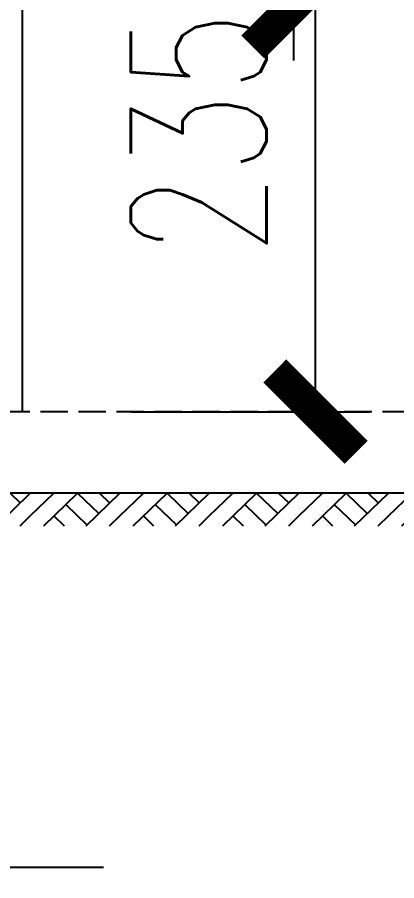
# Model space of a CAD drawing. Extents: x 220580 to 2027826, y -309201 to 71987.
# Drawn here: x 307981 to 309379, y -197024 to -193845 of the extents above; entities that cross this region are included whole.
import ezdxf

# ---------------------------------------------------------------- set-up
doc = ezdxf.new("R2010")
doc.units = 0
doc.linetypes.add('DASH', pattern=[0.35, 0.25, -0.1])
doc.linetypes.add('ZN-DOT', pattern=[0.25, 0, -0.25])
for name, color, linetype in [('!ZN6-层高线-8', 8, 'ZN-DOT'), ('A-HATCH-2', 251, 'Continuous'), ('A-LIN-V', 9, 'Continuous'), ('AS-WALL', 40, 'Continuous'), ('DIM', 173, 'Continuous'), ('DIM_SYMB', 3, 'Continuous')]:
    doc.layers.add(name, color=color, linetype=linetype)
doc.styles.add('DHTEXT-1', font='ROMANS.shx', dxfattribs={"width": 0.7, "bigfont": 'CHINESE.shx'})
doc.dimstyles.new('ZN200', dxfattribs={"dimscale": 200, "dimtxt": 2.5, "dimasz": 1.5, "dimexe": 1, "dimexo": 2, "dimgap": 0.9, "dimtad": 1, "dimdec": 0, "dimdsep": 46, "dimtxsty": 'DHTEXT-1', "dimblk": 'ARCHTICK', "dimcen": 2.5, "dimclrd": 173, "dimclre": 173, "dimclrt": 7, "dimazin": 2, "dimtfac": 1, "dimtdec": 0, "dimtix": 1, "dimtmove": 2, "dimatfit": 3, "dimfxl": 0, "dimtolj": 1, "dimtzin": 0, "dimarcsym": 0})
doc.dimstyles.new('ZN3', dxfattribs={"dimscale": 3, "dimtxt": 2.5, "dimasz": 1.5, "dimexe": 1, "dimexo": 2, "dimgap": 0.9, "dimtad": 1, "dimdec": 0, "dimdsep": 46, "dimtxsty": 'DHTEXT-1', "dimblk": 'ARCHTICK', "dimcen": 2.5, "dimclrd": 173, "dimclre": 173, "dimclrt": 7, "dimazin": 2, "dimtfac": 1, "dimtix": 1, "dimtmove": 2, "dimatfit": 3, "dimfxl": 0, "dimarcsym": 0})

# ---------------------------------------------------------------- blocks, each defined once
blk = doc.blocks.new('_ArchTick')
at = {"color": 0, "linetype": 'ByBlock', "const_width": 0.4}
blk.add_lwpolyline([(-0.5, -0.5), (0.5, 0.5)], dxfattribs=at)
blk = doc.blocks.new('*D1245')
at = {"layer": 'Defpoints', "color": 0, "ltscale": 30, "transparency": 16777216}
for p in [(307999.2, -192947.1), (309079.8, -192947.1), (307999.2, -195297.1)]:
    blk.add_point(p, dxfattribs=at)
at = {"layer": 'DIM', "color": 173, "linetype": 'ByBlock', "lineweight": -2, "ltscale": 30, "transparency": 16777216}
for p, q in [((308399.2, -192947.1), (309279.8, -192947.1)), ((309079.8, -195297.1), (309079.8, -192947.1)), ((308399.2, -195297.1), (309279.8, -195297.1))]:
    blk.add_line(p, q, dxfattribs=at)
at = {"layer": 'DIM', "color": 173, "lineweight": -2, "ltscale": 30, "transparency": 16777216, "xscale": 300, "yscale": 300, "zscale": 300}
for p, rotation in [((309079.8, -192947.1), 90), ((309079.8, -195297.1), 270)]:
    blk.add_blockref('_ArchTick', p, dxfattribs=dict(at, rotation=rotation))
at = {"layer": 'DIM', "color": 7, "ltscale": 30, "transparency": 16777216, "insert": (308649.8, -194122.1), "char_height": 500, "attachment_point": 5, "rotation": 90, "style": 'DHTEXT-1'}
blk.add_mtext('2350', dxfattribs=at)
blk = doc.blocks.new('$LinePat$素土夯实')
at = {"color": 0}
for p, q in [((0, -210), (210, 0)), ((120, -300), (420, 0)), ((420, 0), (607.5, -187.5)), ((495, -300), (795, 0)), ((615, 0), (705, -90)), ((315, -105), (502.5, -292.5)), ((210, -210), (300, -300)), ((705, -300), (795, -210))]:
    blk.add_line(p, q, dxfattribs=at)
blk = doc.blocks.new('*D1451')
at = {"layer": 'Defpoints', "color": 0, "ltscale": 2000, "transparency": 16777216}
for p in [(307699.2, -192775.4), (308999.2, -192775.4), (308999.2, -193804.4)]:
    blk.add_point(p, dxfattribs=at)
at = {"layer": 'DIM', "color": 173, "linetype": 'ByBlock', "lineweight": -2, "ltscale": 2000, "transparency": 16777216}
for p, q in [((307699.2, -193175.4), (307699.2, -194004.4)), ((308999.2, -193175.4), (308999.2, -194004.4)), ((307699.2, -193804.4), (307399.2, -193804.4)), ((307699.2, -193804.4), (308999.2, -193804.4)), ((308999.2, -193804.4), (309299.2, -193804.4))]:
    blk.add_line(p, q, dxfattribs=at)
at = {"layer": 'DIM', "color": 173, "lineweight": -2, "ltscale": 2000, "transparency": 16777216, "xscale": 300, "yscale": 300, "zscale": 300}
blk.add_blockref('_ArchTick', (307699.2, -193804.4), dxfattribs=at)
at = {"layer": 'DIM', "color": 173, "lineweight": -2, "ltscale": 2000, "transparency": 16777216, "xscale": 300, "yscale": 300, "zscale": 300, "rotation": 180}
blk.add_blockref('_ArchTick', (308999.2, -193804.4), dxfattribs=at)
at = {"layer": 'DIM', "color": 7, "ltscale": 2000, "transparency": 16777216, "insert": (308349.2, -193374.4), "char_height": 500, "attachment_point": 5, "style": 'DHTEXT-1'}
blk.add_mtext('\\A1;1300', dxfattribs=at)

msp = doc.modelspace()

# ---------------------------------------------------------------- linework, layer by layer
at = {"layer": '!ZN6-层高线-8', "linetype": 'DASH', "ltscale": 400}
msp.add_line((312646.9, -195297.1), (306087.4, -195297.1), dxfattribs=at)
at = {"layer": 'A-LIN-V'}
msp.add_line((307999.2, -192897.1), (307999.2, -195297.1), dxfattribs=at)
at = {"layer": 'AS-WALL'}
msp.add_lwpolyline([(312646.9, -195597.1), (307499.2, -195597.1), (307499.2, -195597.1)], dxfattribs=at)
at = {"layer": 'DIM_SYMB'}
msp.add_lwpolyline([(308299.2, -196975.3), (306808.6, -196975.3), (306732.1, -197185.3), (306658.1, -196765.3), (306583.6, -196975.3), (305093, -196975.3)], dxfattribs=at)

# ---------------------------------------------------------------- block references
at = {"layer": 'A-HATCH-2', "xscale": 0.4149008629672152, "yscale": 0.4, "zscale": 0.4}
for p in [(307699.2, -195597.1), (308029, -195597.1), (308358.9, -195597.1), (308688.7, -195597.1), (309018.6, -195597.1), (309348.4, -195597.1)]:
    msp.add_blockref('$LinePat$素土夯实', p, dxfattribs=at)

# ---------------------------------------------------------------- dimensions: what is measured, and where the dimension line sits
at = {"layer": 'DIM', "ltscale": 2000}
dim = msp.add_linear_dim(base=(308999.2, -193804.4), p1=(307699.2, -192775.4), p2=(308999.2, -192775.4), dimstyle='ZN200', dxfattribs=at)
dim.commit()
dim.dimension.update_dxf_attribs({"geometry": '*D1451', "text_midpoint": (308349.2, -193374.4)})
at = {"layer": 'DIM', "ltscale": 30}
dim = msp.add_aligned_dim(p1=(307999.2, -195297.1), p2=(307999.2, -192947.1), distance=-1080.6, dimstyle='ZN3', override={"dimscale": 200}, dxfattribs=at)
dim.commit()
dim.dimension.update_dxf_attribs({"geometry": '*D1245', "text_midpoint": (308649.8, -194122.1)})

doc.saveas('drawing.dxf')
